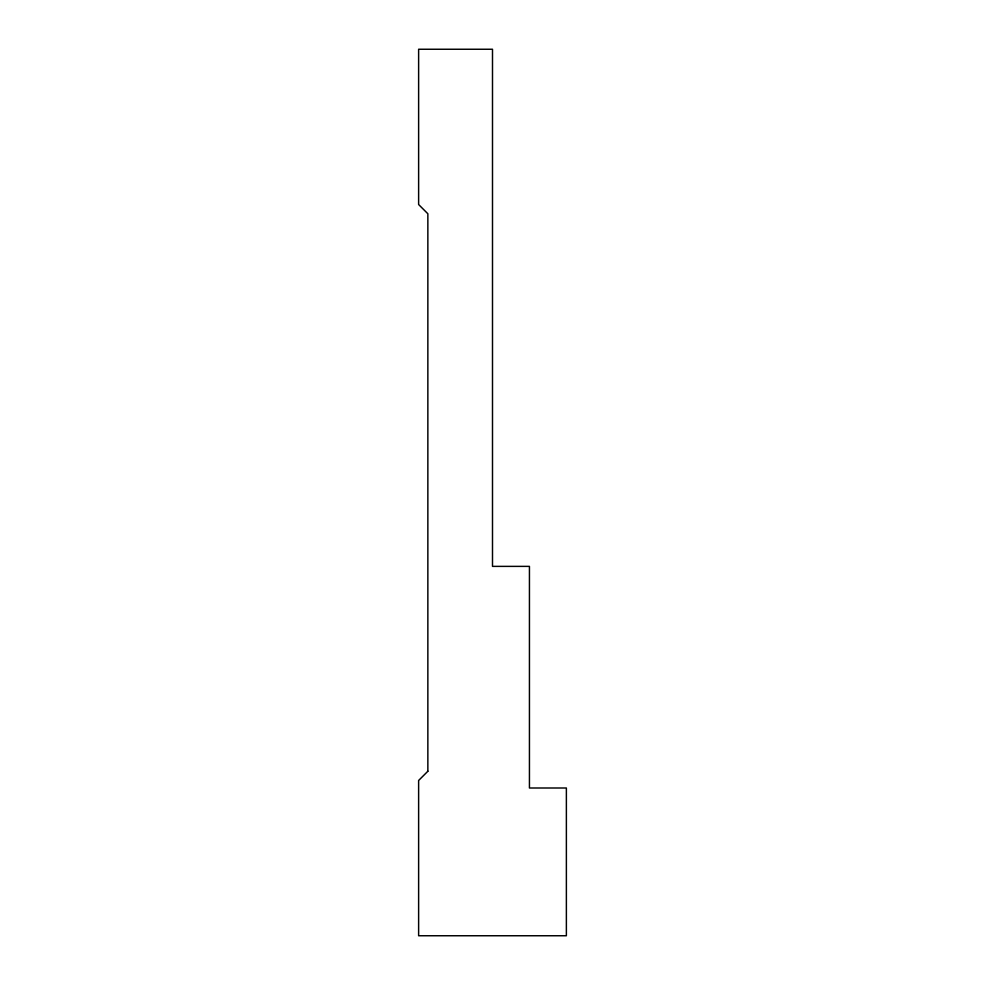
<?xml version="1.0" encoding="UTF-8"?>
<svg xmlns="http://www.w3.org/2000/svg" width="985" height="985" viewBox="0 0 985 985"><rect width="100%" height="100%" fill="white"/><g stroke="black" fill="none" stroke-linecap="round" stroke-linejoin="round"><path stroke-width="1.48" d="M427.859 771.243L418.625 780.477L418.625 935.75L566.375 935.75L566.375 788L529.438 788L529.438 566.375L492.5 566.375L492.5 49.25L418.625 49.25L418.625 204.523L427.859 213.757L427.859 771.243"/></g></svg>
